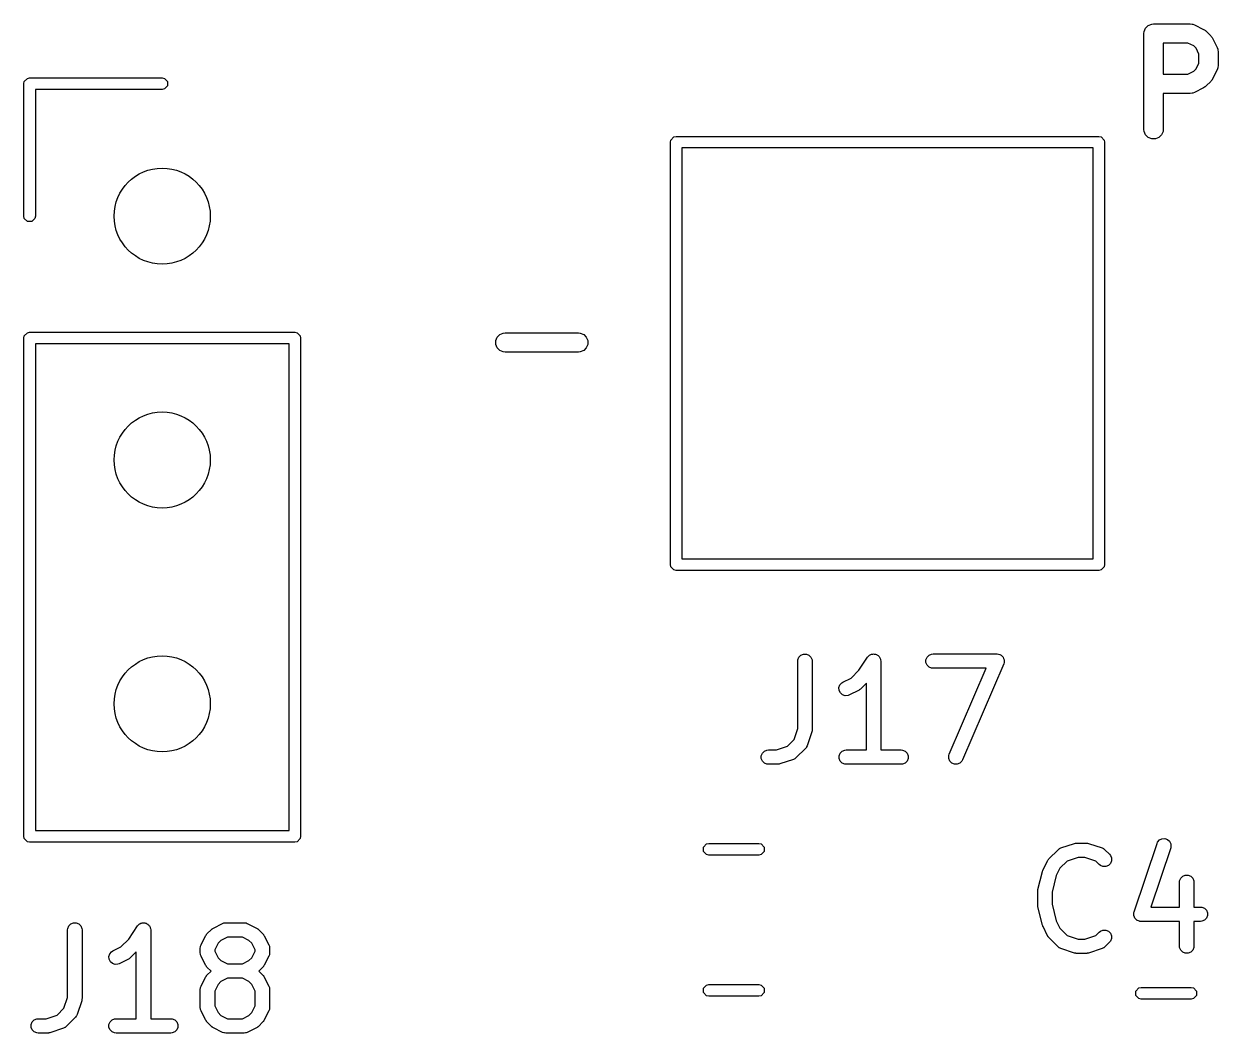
# Model space of a CAD drawing. Extents: x 2.05 to 8.87, y -5.84 to -2.88.
# Drawn here: x 7.9256 to 8.415, y -3.3929 to -2.979 of the extents above; entities that cross this region are included whole.
import ezdxf

# ---------------------------------------------------------------- set-up
doc = ezdxf.new("R2010")
doc.units = 0
doc.header["$MEASUREMENT"] = 0
doc.layers.add('BLACK', color=7, linetype='CONTINUOUS')

msp = doc.modelspace()

# ---------------------------------------------------------------- linework, layer by layer
at = {"layer": 'BLACK', "linetype": 'CONTINUOUS'}
for p, q in [((8.3853, -2.98077), (8.38638, -2.97969)), ((8.38638, -2.97969), (8.3878, -2.9791)), ((8.3878, -2.9791), (8.38857, -2.97902)), ((8.38857, -2.97902), (8.40357, -2.97902)), ((8.40357, -2.97902), (8.40434, -2.9791)), ((8.40434, -2.9791), (8.40447, -2.97915)), ((8.40447, -2.97915), (8.40461, -2.97916)), ((8.40461, -2.97916), (8.40533, -2.97944)), ((8.40533, -2.97944), (8.40908, -2.98131)), ((8.38463, -2.98296), (8.38471, -2.98219)), ((8.38463, -3.02233), (8.38463, -2.98296)), ((8.38471, -2.98219), (8.3853, -2.98077)), ((8.40908, -2.98131), (8.40941, -2.98152)), ((8.40941, -2.98152), (8.4095, -2.98156)), ((8.4095, -2.98156), (8.40961, -2.98165)), ((8.40961, -2.98165), (8.40973, -2.98173)), ((8.40973, -2.98173), (8.4098, -2.9818)), ((8.4098, -2.9818), (8.4101, -2.98205)), ((8.4101, -2.98205), (8.41198, -2.98393)), ((8.41198, -2.98393), (8.41222, -2.98423)), ((8.41222, -2.98423), (8.4123, -2.9843)), ((8.4123, -2.9843), (8.41238, -2.98442)), ((8.41238, -2.98442), (8.41247, -2.98452)), ((8.41247, -2.98452), (8.41251, -2.98462)), ((8.41251, -2.98462), (8.41271, -2.98495)), ((8.41271, -2.98495), (8.41459, -2.9887)), ((8.40264, -2.9869), (8.39251, -2.9869)), ((8.39251, -2.9869), (8.39251, -2.99965)), ((8.40499, -2.98807), (8.40264, -2.9869)), ((8.40596, -2.98904), (8.40499, -2.98807)), ((8.40713, -2.99139), (8.40596, -2.98904)), ((8.41459, -2.9887), (8.41486, -2.98942)), ((8.41486, -2.98942), (8.41487, -2.98956)), ((8.41487, -2.98956), (8.41493, -2.98969)), ((8.41493, -2.98969), (8.415, -2.99046)), ((8.40596, -2.9975), (8.40713, -2.99516)), ((8.40713, -2.99516), (8.40713, -2.99139)), ((8.415, -2.99046), (8.415, -2.99608)), ((8.39251, -2.99965), (8.40264, -2.99965)), ((8.40264, -2.99965), (8.40499, -2.99847)), ((8.40499, -2.99847), (8.40596, -2.9975)), ((8.41459, -2.99785), (8.41271, -3.00159)), ((8.41486, -2.99712), (8.41459, -2.99785)), ((8.41487, -2.99698), (8.41486, -2.99712)), ((8.41493, -2.99685), (8.41487, -2.99698)), ((8.415, -2.99608), (8.41493, -2.99685)), ((7.92559, -3.00354), (7.92577, -3.00264)), ((7.92559, -3.05787), (7.92559, -3.00354)), ((7.92577, -3.00264), (7.92705, -3.00136)), ((7.92705, -3.00136), (7.92795, -3.00118)), ((7.92795, -3.00118), (7.98228, -3.00118)), ((7.98228, -3.00118), (7.98319, -3.00136)), ((7.98319, -3.00136), (7.98447, -3.00264)), ((7.98447, -3.00445), (7.98319, -3.00573)), ((7.98447, -3.00264), (7.98447, -3.00445)), ((8.4095, -3.00498), (8.40941, -3.00502)), ((8.40961, -3.00489), (8.4095, -3.00498)), ((8.40973, -3.00482), (8.40961, -3.00489)), ((8.4098, -3.00474), (8.40973, -3.00482)), ((8.4101, -3.00449), (8.4098, -3.00474)), ((8.41198, -3.00262), (8.4101, -3.00449)), ((8.41222, -3.00232), (8.41198, -3.00262)), ((8.4123, -3.00225), (8.41222, -3.00232)), ((8.41238, -3.00213), (8.4123, -3.00225)), ((8.41247, -3.00202), (8.41238, -3.00213)), ((8.41251, -3.00193), (8.41247, -3.00202)), ((8.41271, -3.00159), (8.41251, -3.00193)), ((7.98228, -3.00591), (7.93031, -3.00591)), ((7.93031, -3.00591), (7.93031, -3.05787)), ((7.98319, -3.00573), (7.98228, -3.00591)), ((8.40357, -3.00752), (8.39251, -3.00752)), ((8.39251, -3.00752), (8.39251, -3.02233)), ((8.40434, -3.00745), (8.40357, -3.00752)), ((8.40447, -3.00739), (8.40434, -3.00745)), ((8.40461, -3.00738), (8.40447, -3.00739)), ((8.40533, -3.00711), (8.40461, -3.00738)), ((8.40908, -3.00523), (8.40533, -3.00711)), ((8.40941, -3.00502), (8.40908, -3.00523)), ((8.38471, -3.0231), (8.38463, -3.02233)), ((8.3853, -3.02452), (8.38471, -3.0231)), ((8.38638, -3.0256), (8.3853, -3.02452)), ((8.39184, -3.02452), (8.39076, -3.0256)), ((8.39243, -3.0231), (8.39184, -3.02452)), ((8.39251, -3.02233), (8.39243, -3.0231)), ((8.19055, -3.02756), (8.19073, -3.02666)), ((8.19055, -3.20079), (8.19055, -3.02756)), ((8.19073, -3.02666), (8.19201, -3.02538)), ((8.19201, -3.02538), (8.19291, -3.0252)), ((8.19291, -3.0252), (8.36614, -3.0252)), ((8.36614, -3.0252), (8.36705, -3.02538)), ((8.36705, -3.02538), (8.36832, -3.02666)), ((8.36832, -3.02666), (8.3685, -3.02756)), ((8.3685, -3.02756), (8.3685, -3.20079)), ((8.3878, -3.02619), (8.38638, -3.0256)), ((8.38934, -3.02619), (8.3878, -3.02619)), ((8.39076, -3.0256), (8.38934, -3.02619)), ((8.19528, -3.02992), (8.19528, -3.19843)), ((8.36378, -3.02992), (8.19528, -3.02992)), ((8.36378, -3.19843), (8.36378, -3.02992)), ((7.92577, -3.05878), (7.92559, -3.05787)), ((7.92705, -3.06006), (7.92577, -3.05878)), ((7.93014, -3.05878), (7.92886, -3.06006)), ((7.93031, -3.05787), (7.93014, -3.05878)), ((7.92886, -3.06006), (7.92705, -3.06006)), ((7.92559, -3.10787), (7.92577, -3.10697)), ((7.92577, -3.10697), (7.92705, -3.10569)), ((7.92705, -3.10569), (7.92795, -3.10551)), ((7.92795, -3.10551), (8.03661, -3.10551)), ((8.03661, -3.10551), (8.03752, -3.10569)), ((8.03752, -3.10569), (8.0388, -3.10697)), ((8.0388, -3.10697), (8.03898, -3.10787)), ((8.11896, -3.10893), (8.11955, -3.10751)), ((8.11955, -3.10751), (8.12063, -3.10642)), ((8.12063, -3.10642), (8.12205, -3.10583)), ((8.12205, -3.10583), (8.12282, -3.10576)), ((8.12282, -3.10576), (8.15282, -3.10576)), ((8.15282, -3.10576), (8.15359, -3.10583)), ((8.15359, -3.10583), (8.15501, -3.10642)), ((8.15501, -3.10642), (8.15609, -3.10751)), ((8.15609, -3.10751), (8.15668, -3.10893)), ((7.92559, -3.3122), (7.92559, -3.10787)), ((7.93031, -3.11024), (7.93031, -3.30984)), ((8.03425, -3.11024), (7.93031, -3.11024)), ((8.03425, -3.30984), (8.03425, -3.11024)), ((8.03898, -3.10787), (8.03898, -3.3122)), ((8.11896, -3.11046), (8.11896, -3.10893)), ((8.11955, -3.11188), (8.11896, -3.11046)), ((8.12063, -3.11297), (8.11955, -3.11188)), ((8.15609, -3.11188), (8.15501, -3.11297)), ((8.15668, -3.11046), (8.15609, -3.11188)), ((8.15668, -3.10893), (8.15668, -3.11046)), ((8.12205, -3.11356), (8.12063, -3.11297)), ((8.12282, -3.11363), (8.12205, -3.11356)), ((8.15282, -3.11363), (8.12282, -3.11363)), ((8.15359, -3.11356), (8.15282, -3.11363)), ((8.15501, -3.11297), (8.15359, -3.11356)), ((8.19528, -3.19843), (8.36378, -3.19843)), ((8.19073, -3.20169), (8.19055, -3.20079)), ((8.19201, -3.20297), (8.19073, -3.20169)), ((8.19291, -3.20315), (8.19201, -3.20297)), ((8.36614, -3.20315), (8.19291, -3.20315)), ((8.36705, -3.20297), (8.36614, -3.20315)), ((8.36832, -3.20169), (8.36705, -3.20297)), ((8.3685, -3.20079), (8.36832, -3.20169)), ((8.24274, -3.24035), (8.24279, -3.23977)), ((8.24279, -3.23977), (8.24323, -3.23871)), ((8.24323, -3.23871), (8.24405, -3.23789)), ((8.24405, -3.23789), (8.24511, -3.23745)), ((8.24511, -3.23745), (8.24626, -3.23745)), ((8.24626, -3.23745), (8.24733, -3.23789)), ((8.24733, -3.23789), (8.24814, -3.23871)), ((8.24814, -3.23871), (8.24858, -3.23977)), ((8.24858, -3.23977), (8.24864, -3.24035)), ((8.26777, -3.24409), (8.27135, -3.23871)), ((8.27135, -3.23871), (8.27136, -3.2387)), ((8.27135, -3.23871), (8.27135, -3.23871)), ((8.27135, -3.23871), (8.27135, -3.23871)), ((8.27136, -3.2387), (8.27172, -3.23826)), ((8.27172, -3.23826), (8.27196, -3.2381)), ((8.27196, -3.2381), (8.27217, -3.23789)), ((8.27217, -3.23789), (8.27244, -3.23778)), ((8.27244, -3.23778), (8.27268, -3.23762)), ((8.27268, -3.23762), (8.27296, -3.23756)), ((8.27296, -3.23756), (8.27323, -3.23745)), ((8.27323, -3.23745), (8.27352, -3.23745)), ((8.27352, -3.23745), (8.27381, -3.23739)), ((8.27381, -3.23739), (8.27409, -3.23745)), ((8.27409, -3.23745), (8.27439, -3.23745)), ((8.27439, -3.23745), (8.27465, -3.23756)), ((8.27465, -3.23756), (8.27494, -3.23762)), ((8.27494, -3.23762), (8.27518, -3.23778)), ((8.27518, -3.23778), (8.27545, -3.23789)), ((8.27545, -3.23789), (8.27565, -3.2381)), ((8.27565, -3.2381), (8.2759, -3.23826)), ((8.2759, -3.23826), (8.27606, -3.2385)), ((8.27606, -3.2385), (8.27626, -3.23871)), ((8.27626, -3.23871), (8.27638, -3.23897)), ((8.27638, -3.23897), (8.27654, -3.23921)), ((8.27654, -3.23921), (8.27659, -3.2395)), ((8.27659, -3.2395), (8.27671, -3.23977)), ((8.27671, -3.23977), (8.27676, -3.24034)), ((8.29529, -3.23977), (8.29573, -3.23871)), ((8.29529, -3.24092), (8.29529, -3.23977)), ((8.29573, -3.23871), (8.29654, -3.23789)), ((8.29654, -3.23789), (8.29761, -3.23745)), ((8.29761, -3.23745), (8.29818, -3.23739)), ((8.29818, -3.23739), (8.32443, -3.23739)), ((8.32443, -3.23739), (8.325, -3.23745)), ((8.325, -3.23745), (8.32502, -3.23746)), ((8.32502, -3.23746), (8.32504, -3.23746)), ((8.32504, -3.23746), (8.32555, -3.23768)), ((8.32555, -3.23768), (8.32607, -3.23789)), ((8.32607, -3.23789), (8.32608, -3.23791)), ((8.32608, -3.23791), (8.3261, -3.23791)), ((8.3261, -3.23791), (8.32649, -3.23831)), ((8.32649, -3.23831), (8.32688, -3.23871)), ((8.32688, -3.23871), (8.32689, -3.23872)), ((8.32689, -3.23872), (8.3269, -3.23874)), ((8.3269, -3.23874), (8.32711, -3.23926)), ((8.32711, -3.23926), (8.32732, -3.23977)), ((8.32732, -3.23977), (8.32732, -3.23979)), ((8.32732, -3.23979), (8.32733, -3.23981)), ((8.32733, -3.23981), (8.32732, -3.24036)), ((8.24274, -3.26799), (8.24274, -3.24035)), ((8.24864, -3.24035), (8.24864, -3.26847)), ((8.26456, -3.24729), (8.26777, -3.24409)), ((8.27676, -3.24034), (8.27676, -3.24034)), ((8.27676, -3.24034), (8.27676, -3.24035)), ((8.27676, -3.24035), (8.27676, -3.24035)), ((8.27676, -3.24035), (8.27676, -3.27676)), ((8.29573, -3.24199), (8.29529, -3.24092)), ((8.29654, -3.2428), (8.29573, -3.24199)), ((8.29761, -3.24324), (8.29654, -3.2428)), ((8.29818, -3.2433), (8.29761, -3.24324)), ((8.31995, -3.2433), (8.29818, -3.2433)), ((8.30484, -3.27855), (8.31995, -3.2433)), ((8.32714, -3.24151), (8.31027, -3.28088)), ((8.32732, -3.24096), (8.32714, -3.24151)), ((8.32732, -3.24036), (8.32732, -3.24092)), ((8.32732, -3.24092), (8.32732, -3.24094)), ((8.32732, -3.24094), (8.32732, -3.24096)), ((8.26, -3.25013), (8.26075, -3.24926)), ((8.26075, -3.24926), (8.26124, -3.24895)), ((8.26124, -3.24895), (8.26456, -3.24729)), ((8.27086, -3.24935), (8.2684, -3.25181)), ((8.27086, -3.27676), (8.27086, -3.24935)), ((8.25963, -3.25123), (8.26, -3.25013)), ((8.25971, -3.25238), (8.25963, -3.25123)), ((8.26023, -3.25341), (8.25971, -3.25238)), ((8.2611, -3.25416), (8.26023, -3.25341)), ((8.26219, -3.25453), (8.2611, -3.25416)), ((8.26334, -3.25444), (8.26219, -3.25453)), ((8.26388, -3.25424), (8.26334, -3.25444)), ((8.26763, -3.25236), (8.26388, -3.25424)), ((8.26788, -3.25221), (8.26763, -3.25236)), ((8.26795, -3.25218), (8.26788, -3.25221)), ((8.26803, -3.25211), (8.26795, -3.25218)), ((8.26812, -3.25205), (8.26803, -3.25211)), ((8.26817, -3.25199), (8.26812, -3.25205)), ((8.2684, -3.25181), (8.26817, -3.25199)), ((8.24123, -3.2725), (8.24274, -3.26799)), ((8.24855, -3.26912), (8.24849, -3.2694)), ((8.24858, -3.26904), (8.24855, -3.26912)), ((8.24859, -3.26894), (8.24858, -3.26904)), ((8.24862, -3.26884), (8.24859, -3.26894)), ((8.24864, -3.26847), (8.24861, -3.26876)), ((8.24861, -3.26876), (8.24862, -3.26884)), ((8.23847, -3.27526), (8.24123, -3.2725)), ((8.24849, -3.2694), (8.24661, -3.27503)), ((8.22779, -3.27914), (8.22823, -3.27808)), ((8.22823, -3.27808), (8.22905, -3.27726)), ((8.22905, -3.27726), (8.23011, -3.27682)), ((8.23011, -3.27682), (8.23069, -3.27676)), ((8.23069, -3.27676), (8.23396, -3.27676)), ((8.23396, -3.27676), (8.23847, -3.27526)), ((8.2459, -3.27618), (8.24215, -3.27993)), ((8.24627, -3.27573), (8.2459, -3.27618)), ((8.24631, -3.27564), (8.24627, -3.27573)), ((8.24638, -3.27556), (8.24631, -3.27564)), ((8.24661, -3.27503), (8.24638, -3.27556)), ((8.25966, -3.27914), (8.26011, -3.27808)), ((8.26011, -3.27808), (8.26092, -3.27726)), ((8.26092, -3.27726), (8.26198, -3.27682)), ((8.26198, -3.27682), (8.26256, -3.27676)), ((8.26256, -3.27676), (8.27086, -3.27676)), ((8.27676, -3.27676), (8.28506, -3.27676)), ((8.28506, -3.27676), (8.28563, -3.27682)), ((8.28563, -3.27682), (8.2867, -3.27726)), ((8.2867, -3.27726), (8.28751, -3.27808)), ((8.28751, -3.27808), (8.28795, -3.27914)), ((8.30467, -3.27911), (8.30484, -3.27855)), ((8.22779, -3.28029), (8.22779, -3.27914)), ((8.22823, -3.28136), (8.22779, -3.28029)), ((8.22905, -3.28217), (8.22823, -3.28136)), ((8.23011, -3.28261), (8.22905, -3.28217)), ((8.23069, -3.28267), (8.23011, -3.28261)), ((8.23444, -3.28267), (8.23069, -3.28267)), ((8.23473, -3.28264), (8.23444, -3.28267)), ((8.23481, -3.28265), (8.23473, -3.28264)), ((8.23491, -3.28262), (8.23481, -3.28265)), ((8.23502, -3.28261), (8.23491, -3.28262)), ((8.23509, -3.28258), (8.23502, -3.28261)), ((8.23537, -3.28252), (8.23509, -3.28258)), ((8.241, -3.28064), (8.23537, -3.28252)), ((8.24153, -3.28041), (8.241, -3.28064)), ((8.24161, -3.28034), (8.24153, -3.28041)), ((8.2417, -3.2803), (8.24161, -3.28034)), ((8.24215, -3.27993), (8.2417, -3.2803)), ((8.25966, -3.28029), (8.25966, -3.27914)), ((8.26011, -3.28136), (8.25966, -3.28029)), ((8.26092, -3.28217), (8.26011, -3.28136)), ((8.26198, -3.28261), (8.26092, -3.28217)), ((8.26256, -3.28267), (8.26198, -3.28261)), ((8.28506, -3.28267), (8.26256, -3.28267)), ((8.28563, -3.28261), (8.28506, -3.28267)), ((8.2867, -3.28217), (8.28563, -3.28261)), ((8.28751, -3.28136), (8.2867, -3.28217)), ((8.28795, -3.28029), (8.28751, -3.28136)), ((8.28795, -3.27914), (8.28795, -3.28029)), ((8.30465, -3.28026), (8.30467, -3.27911)), ((8.30508, -3.28133), (8.30465, -3.28026)), ((8.30589, -3.28215), (8.30508, -3.28133)), ((8.30694, -3.28261), (8.30589, -3.28215)), ((8.3081, -3.28262), (8.30694, -3.28261)), ((8.30917, -3.28219), (8.3081, -3.28262)), ((8.30999, -3.28139), (8.30917, -3.28219)), ((8.31027, -3.28088), (8.30999, -3.28139)), ((7.92577, -3.31311), (7.92559, -3.3122)), ((7.92705, -3.31439), (7.92577, -3.31311)), ((7.93031, -3.30984), (8.03425, -3.30984)), ((8.0388, -3.31311), (8.03752, -3.31439)), ((8.03898, -3.3122), (8.0388, -3.31311)), ((8.39095, -3.3137), (8.39198, -3.31318)), ((8.39198, -3.31318), (8.39313, -3.3131)), ((8.39313, -3.3131), (8.39423, -3.31347)), ((7.92795, -3.31457), (7.92705, -3.31439)), ((8.03661, -3.31457), (7.92795, -3.31457)), ((8.03752, -3.31439), (8.03661, -3.31457)), ((8.20407, -3.31662), (8.20535, -3.31534)), ((8.20407, -3.31842), (8.20407, -3.31662)), ((8.20535, -3.31534), (8.20625, -3.31516)), ((8.20625, -3.31516), (8.22682, -3.31516)), ((8.22682, -3.31516), (8.22772, -3.31534)), ((8.22772, -3.31534), (8.229, -3.31662)), ((8.229, -3.31662), (8.229, -3.31842)), ((8.34568, -3.32144), (8.34943, -3.31769)), ((8.34943, -3.31769), (8.34988, -3.31733)), ((8.34988, -3.31733), (8.34998, -3.31729)), ((8.34998, -3.31729), (8.35006, -3.31722)), ((8.35006, -3.31722), (8.35058, -3.31698)), ((8.35058, -3.31698), (8.35621, -3.31511)), ((8.35621, -3.31511), (8.35649, -3.31504)), ((8.35649, -3.31504), (8.35657, -3.31501)), ((8.35657, -3.31501), (8.35667, -3.315)), ((8.35667, -3.315), (8.35677, -3.31498)), ((8.35677, -3.31498), (8.35685, -3.31498)), ((8.35685, -3.31498), (8.35714, -3.31495)), ((8.35714, -3.31495), (8.36089, -3.31495)), ((8.36089, -3.31495), (8.36118, -3.31498)), ((8.36118, -3.31498), (8.36126, -3.31498)), ((8.36126, -3.31498), (8.36136, -3.315)), ((8.36136, -3.315), (8.36147, -3.31501)), ((8.36147, -3.31501), (8.36154, -3.31504)), ((8.36154, -3.31504), (8.36183, -3.31511)), ((8.36183, -3.31511), (8.36745, -3.31698)), ((8.36745, -3.31698), (8.36798, -3.31722)), ((8.36798, -3.31722), (8.36806, -3.31729)), ((8.36806, -3.31729), (8.36816, -3.31733)), ((8.36816, -3.31733), (8.3686, -3.31769)), ((8.3686, -3.31769), (8.37048, -3.31957)), ((8.38059, -3.34322), (8.38996, -3.3151)), ((8.39556, -3.31697), (8.38749, -3.3412)), ((8.38996, -3.3151), (8.3902, -3.31457)), ((8.3902, -3.31457), (8.39095, -3.3137)), ((8.39423, -3.31347), (8.3951, -3.31422)), ((8.3951, -3.31422), (8.39561, -3.31525)), ((8.39569, -3.3164), (8.39556, -3.31697)), ((8.39561, -3.31525), (8.39569, -3.3164)), ((8.20535, -3.3197), (8.20407, -3.31842)), ((8.20625, -3.31988), (8.20535, -3.3197)), ((8.22682, -3.31988), (8.20625, -3.31988)), ((8.22772, -3.3197), (8.22682, -3.31988)), ((8.229, -3.31842), (8.22772, -3.3197)), ((8.34325, -3.32596), (8.34513, -3.32221)), ((8.34513, -3.32221), (8.34528, -3.32196)), ((8.34528, -3.32196), (8.34531, -3.32189)), ((8.34531, -3.32189), (8.34538, -3.32181)), ((8.34538, -3.32181), (8.34544, -3.32172)), ((8.34544, -3.32172), (8.3455, -3.32167)), ((8.3455, -3.32167), (8.34568, -3.32144)), ((8.35311, -3.32236), (8.3502, -3.32528)), ((8.35762, -3.32086), (8.35311, -3.32236)), ((8.36041, -3.32086), (8.35762, -3.32086)), ((8.36492, -3.32236), (8.36041, -3.32086)), ((8.3663, -3.32374), (8.36492, -3.32236)), ((8.37048, -3.31957), (8.37085, -3.32002)), ((8.37085, -3.32002), (8.37129, -3.32108)), ((8.37129, -3.32223), (8.37085, -3.3233)), ((8.37129, -3.32108), (8.37129, -3.32223)), ((8.34115, -3.33406), (8.34303, -3.32656)), ((8.34303, -3.32656), (8.34304, -3.32652)), ((8.34304, -3.32652), (8.34305, -3.3265)), ((8.34305, -3.3265), (8.34314, -3.32626)), ((8.34314, -3.32626), (8.34322, -3.32602)), ((8.34322, -3.32602), (8.34324, -3.326)), ((8.34324, -3.326), (8.34325, -3.32596)), ((8.3502, -3.32528), (8.34868, -3.32831)), ((8.36675, -3.32411), (8.3663, -3.32374)), ((8.36782, -3.32455), (8.36675, -3.32411)), ((8.36897, -3.32455), (8.36782, -3.32455)), ((8.37003, -3.32411), (8.36897, -3.32455)), ((8.37085, -3.3233), (8.37003, -3.32411)), ((8.34868, -3.32831), (8.34697, -3.33514)), ((8.39918, -3.33103), (8.39924, -3.33045)), ((8.39918, -3.3412), (8.39918, -3.33103)), ((8.39924, -3.33045), (8.39968, -3.32939)), ((8.39968, -3.32939), (8.4005, -3.32857)), ((8.4005, -3.32857), (8.40156, -3.32813)), ((8.40156, -3.32813), (8.40271, -3.32813)), ((8.40271, -3.32813), (8.40378, -3.32857)), ((8.40378, -3.32857), (8.40459, -3.32939)), ((8.40459, -3.32939), (8.40503, -3.33045)), ((8.40503, -3.33045), (8.40509, -3.33103)), ((8.40509, -3.33103), (8.40509, -3.3412)), ((8.34107, -3.33464), (8.3411, -3.33442)), ((8.34108, -3.33468), (8.34107, -3.33464)), ((8.34107, -3.33478), (8.34108, -3.33468)), ((8.34107, -3.3404), (8.34107, -3.33478)), ((8.3411, -3.33442), (8.34112, -3.3342)), ((8.34112, -3.3342), (8.34114, -3.33416)), ((8.34114, -3.33416), (8.34115, -3.33406)), ((8.34697, -3.33514), (8.34697, -3.34004)), ((8.34108, -3.3405), (8.34107, -3.3404)), ((8.34107, -3.34055), (8.34108, -3.3405)), ((8.3411, -3.34076), (8.34107, -3.34055)), ((8.34112, -3.34098), (8.3411, -3.34076)), ((8.34114, -3.34102), (8.34112, -3.34098)), ((8.34115, -3.34112), (8.34114, -3.34102)), ((8.34303, -3.34862), (8.34115, -3.34112)), ((8.34697, -3.34004), (8.34868, -3.34687)), ((8.38749, -3.3412), (8.39918, -3.3412)), ((8.40509, -3.3412), (8.40776, -3.3412)), ((8.40776, -3.3412), (8.40834, -3.34126)), ((8.40834, -3.34126), (8.4094, -3.3417)), ((8.4094, -3.3417), (8.41022, -3.34251)), ((8.41022, -3.34251), (8.41066, -3.34358)), ((8.34868, -3.34687), (8.3502, -3.3499)), ((8.38046, -3.34378), (8.38049, -3.34364)), ((8.38049, -3.34426), (8.38046, -3.34378)), ((8.38049, -3.34358), (8.38052, -3.3435)), ((8.38049, -3.34364), (8.38049, -3.34358)), ((8.38049, -3.34473), (8.38049, -3.34426)), ((8.38053, -3.34483), (8.38049, -3.34473)), ((8.38052, -3.3435), (8.38059, -3.34322)), ((8.38054, -3.34493), (8.38053, -3.34483)), ((8.38075, -3.34536), (8.38054, -3.34493)), ((8.38093, -3.34579), (8.38075, -3.34536)), ((8.38101, -3.34587), (8.38093, -3.34579)), ((8.38106, -3.34596), (8.38101, -3.34587)), ((8.38141, -3.34627), (8.38106, -3.34596)), ((8.38175, -3.34661), (8.38141, -3.34627)), ((8.38185, -3.34665), (8.38175, -3.34661)), ((8.38193, -3.34672), (8.38185, -3.34665)), ((8.38238, -3.34687), (8.38193, -3.34672)), ((8.38281, -3.34705), (8.38238, -3.34687)), ((8.38296, -3.34706), (8.38281, -3.34705)), ((8.38302, -3.34708), (8.38296, -3.34706)), ((8.3831, -3.34708), (8.38302, -3.34708)), ((8.38339, -3.34711), (8.3831, -3.34708)), ((8.39918, -3.34711), (8.38339, -3.34711)), ((8.39918, -3.35728), (8.39918, -3.34711)), ((8.40776, -3.34711), (8.40509, -3.34711)), ((8.40509, -3.34711), (8.40509, -3.35728)), ((8.40834, -3.34705), (8.40776, -3.34711)), ((8.4094, -3.34661), (8.40834, -3.34705)), ((8.41022, -3.34579), (8.4094, -3.34661)), ((8.41066, -3.34473), (8.41022, -3.34579)), ((8.41066, -3.34358), (8.41066, -3.34473)), ((7.94352, -3.35058), (7.94358, -3.35001)), ((7.94352, -3.37823), (7.94352, -3.35058)), ((7.94358, -3.35001), (7.94402, -3.34894)), ((7.94402, -3.34894), (7.94483, -3.34813)), ((7.94483, -3.34813), (7.9459, -3.34769)), ((7.9459, -3.34769), (7.94705, -3.34769)), ((7.94705, -3.34769), (7.94812, -3.34813)), ((7.94812, -3.34813), (7.94893, -3.34894)), ((7.94893, -3.34894), (7.94937, -3.35001)), ((7.94937, -3.35001), (7.94943, -3.35058)), ((7.94943, -3.35058), (7.94943, -3.3787)), ((7.96855, -3.35433), (7.97214, -3.34895)), ((7.97214, -3.34894), (7.97251, -3.3485)), ((7.97214, -3.34895), (7.97214, -3.34894)), ((7.97214, -3.34894), (7.97214, -3.34894)), ((7.97214, -3.34894), (7.97214, -3.34894)), ((7.97251, -3.3485), (7.97275, -3.34834)), ((7.97275, -3.34834), (7.97296, -3.34813)), ((7.97296, -3.34813), (7.97322, -3.34802)), ((7.97322, -3.34802), (7.97346, -3.34786)), ((7.97346, -3.34786), (7.97375, -3.3478)), ((7.97375, -3.3478), (7.97402, -3.34769)), ((7.97402, -3.34769), (7.97431, -3.34769)), ((7.97431, -3.34769), (7.97459, -3.34763)), ((7.97459, -3.34763), (7.97488, -3.34769)), ((7.97488, -3.34769), (7.97517, -3.34769)), ((7.97517, -3.34769), (7.97544, -3.3478)), ((7.97544, -3.3478), (7.97572, -3.34785)), ((7.97572, -3.34785), (7.97597, -3.34802)), ((7.97597, -3.34802), (7.97624, -3.34813)), ((7.97624, -3.34813), (7.97644, -3.34833)), ((7.97644, -3.34833), (7.97668, -3.34849)), ((7.97668, -3.34849), (7.97685, -3.34874)), ((7.97685, -3.34874), (7.97705, -3.34894)), ((7.97705, -3.34894), (7.97716, -3.34921)), ((7.97716, -3.34921), (7.97732, -3.34945)), ((7.97732, -3.34945), (7.97738, -3.34974)), ((7.97738, -3.34974), (7.97749, -3.35001)), ((7.97749, -3.35001), (7.97755, -3.35058)), ((7.97755, -3.35058), (7.97755, -3.35058)), ((7.97755, -3.35058), (7.97755, -3.35058)), ((7.97755, -3.35058), (7.97755, -3.35058)), ((7.97755, -3.35058), (7.97755, -3.387)), ((8.00039, -3.35252), (8.00044, -3.35247)), ((8.00044, -3.35247), (8.00063, -3.35225)), ((8.00063, -3.35225), (8.00251, -3.35037)), ((8.00251, -3.35037), (8.00273, -3.35018)), ((8.00273, -3.35018), (8.00278, -3.35013)), ((8.00278, -3.35013), (8.00287, -3.35007)), ((8.00287, -3.35007), (8.00295, -3.35)), ((8.00295, -3.35), (8.00302, -3.34997)), ((8.00302, -3.34997), (8.00327, -3.34982)), ((8.00327, -3.34982), (8.00702, -3.34794)), ((8.00702, -3.34794), (8.00756, -3.34774)), ((8.00756, -3.34774), (8.00767, -3.34773)), ((8.00767, -3.34773), (8.00777, -3.34769)), ((8.00777, -3.34769), (8.00834, -3.34763)), ((8.00834, -3.34763), (8.01584, -3.34763)), ((8.01584, -3.34763), (8.01642, -3.34769)), ((8.01642, -3.34769), (8.01652, -3.34773)), ((8.01652, -3.34773), (8.01662, -3.34774)), ((8.01662, -3.34774), (8.01716, -3.34794)), ((8.01716, -3.34794), (8.02091, -3.34982)), ((8.02091, -3.34982), (8.02116, -3.34997)), ((8.02116, -3.34997), (8.02123, -3.35)), ((8.02123, -3.35), (8.02131, -3.35007)), ((8.02131, -3.35007), (8.0214, -3.35013)), ((8.0214, -3.35013), (8.02145, -3.35018)), ((8.02145, -3.35018), (8.02168, -3.35037)), ((8.02168, -3.35037), (8.02355, -3.35225)), ((8.02355, -3.35225), (8.02374, -3.35247)), ((8.02374, -3.35247), (8.0238, -3.35252)), ((8.34304, -3.34866), (8.34303, -3.34862)), ((8.34305, -3.34868), (8.34304, -3.34866)), ((8.34314, -3.34892), (8.34305, -3.34868)), ((8.34322, -3.34916), (8.34314, -3.34892)), ((8.34324, -3.34918), (8.34322, -3.34916)), ((8.34325, -3.34922), (8.34324, -3.34918)), ((8.34513, -3.35297), (8.34325, -3.34922)), ((8.3502, -3.3499), (8.35311, -3.35282)), ((8.36492, -3.35282), (8.3663, -3.35144)), ((8.3663, -3.35144), (8.36675, -3.35107)), ((8.36675, -3.35107), (8.36782, -3.35063)), ((8.36782, -3.35063), (8.36897, -3.35063)), ((8.36897, -3.35063), (8.37003, -3.35107)), ((8.37003, -3.35107), (8.37085, -3.35189)), ((8.37085, -3.35189), (8.37129, -3.35295)), ((7.96535, -3.35753), (7.96855, -3.35433)), ((7.99799, -3.35741), (7.998, -3.3573)), ((7.998, -3.3573), (7.9982, -3.35676)), ((7.9982, -3.35676), (8.00008, -3.35301)), ((8.00008, -3.35301), (8.00023, -3.35276)), ((8.00023, -3.35276), (8.00026, -3.35269)), ((8.00026, -3.35269), (8.00033, -3.35261)), ((8.00033, -3.35261), (8.00039, -3.35252)), ((8.00515, -3.35608), (8.0038, -3.35878)), ((8.00634, -3.35488), (8.00515, -3.35608)), ((8.00904, -3.35354), (8.00634, -3.35488)), ((8.01514, -3.35354), (8.00904, -3.35354)), ((8.01784, -3.35488), (8.01514, -3.35354)), ((8.01904, -3.35608), (8.01784, -3.35488)), ((8.02039, -3.35878), (8.01904, -3.35608)), ((8.0238, -3.35252), (8.02385, -3.35261)), ((8.02385, -3.35261), (8.02392, -3.35269)), ((8.02392, -3.35269), (8.02395, -3.35276)), ((8.02395, -3.35276), (8.02411, -3.35301)), ((8.02411, -3.35301), (8.02598, -3.35676)), ((8.02598, -3.35676), (8.02619, -3.3573)), ((8.02619, -3.3573), (8.0262, -3.35741)), ((8.34528, -3.35322), (8.34513, -3.35297)), ((8.34531, -3.35329), (8.34528, -3.35322)), ((8.34538, -3.35337), (8.34531, -3.35329)), ((8.34544, -3.35346), (8.34538, -3.35337)), ((8.3455, -3.35351), (8.34544, -3.35346)), ((8.34568, -3.35374), (8.3455, -3.35351)), ((8.34943, -3.35749), (8.34568, -3.35374)), ((8.35311, -3.35282), (8.35762, -3.35432)), ((8.35762, -3.35432), (8.36041, -3.35432)), ((8.36041, -3.35432), (8.36492, -3.35282)), ((8.37048, -3.35561), (8.3686, -3.35749)), ((8.37085, -3.35517), (8.37048, -3.35561)), ((8.37129, -3.3541), (8.37085, -3.35517)), ((8.37129, -3.35295), (8.37129, -3.3541)), ((8.39924, -3.35785), (8.39918, -3.35728)), ((8.40509, -3.35728), (8.40503, -3.35785)), ((7.96042, -3.36146), (7.96078, -3.36037)), ((7.9605, -3.36261), (7.96042, -3.36146)), ((7.96078, -3.36037), (7.96154, -3.3595)), ((7.96154, -3.3595), (7.96203, -3.35919)), ((7.96203, -3.35919), (7.96535, -3.35753)), ((7.96896, -3.36223), (7.96891, -3.36229)), ((7.96919, -3.36205), (7.96896, -3.36223)), ((7.97164, -3.35959), (7.96919, -3.36205)), ((7.97164, -3.387), (7.97164, -3.35959)), ((7.99789, -3.35808), (7.99795, -3.35751)), ((7.99789, -3.35996), (7.99789, -3.35808)), ((7.99795, -3.36053), (7.99789, -3.35996)), ((7.99795, -3.35751), (7.99799, -3.35741)), ((7.99799, -3.36063), (7.99795, -3.36053)), ((7.998, -3.36074), (7.99799, -3.36063)), ((7.9982, -3.36128), (7.998, -3.36074)), ((8.00008, -3.36503), (7.9982, -3.36128)), ((8.0038, -3.35878), (8.0038, -3.35926)), ((8.0038, -3.35926), (8.00515, -3.36196)), ((8.00515, -3.36196), (8.00634, -3.36315)), ((8.01784, -3.36315), (8.01904, -3.36196)), ((8.01904, -3.36196), (8.02039, -3.35926)), ((8.02039, -3.35926), (8.02039, -3.35878)), ((8.02598, -3.36128), (8.02411, -3.36503)), ((8.02619, -3.36074), (8.02598, -3.36128)), ((8.0262, -3.36063), (8.02619, -3.36074)), ((8.0262, -3.35741), (8.02624, -3.35751)), ((8.02624, -3.36053), (8.0262, -3.36063)), ((8.02624, -3.35751), (8.02629, -3.35808)), ((8.02629, -3.35996), (8.02624, -3.36053)), ((8.02629, -3.35808), (8.02629, -3.35996)), ((8.34988, -3.35786), (8.34943, -3.35749)), ((8.34998, -3.3579), (8.34988, -3.35786)), ((8.35006, -3.35797), (8.34998, -3.3579)), ((8.35058, -3.3582), (8.35006, -3.35797)), ((8.35621, -3.36008), (8.35058, -3.3582)), ((8.35649, -3.36014), (8.35621, -3.36008)), ((8.35657, -3.36017), (8.35649, -3.36014)), ((8.35667, -3.36018), (8.35657, -3.36017)), ((8.35677, -3.36021), (8.35667, -3.36018)), ((8.35685, -3.3602), (8.35677, -3.36021)), ((8.35714, -3.36023), (8.35685, -3.3602)), ((8.36089, -3.36023), (8.35714, -3.36023)), ((8.36118, -3.3602), (8.36089, -3.36023)), ((8.36126, -3.36021), (8.36118, -3.3602)), ((8.36136, -3.36018), (8.36126, -3.36021)), ((8.36147, -3.36017), (8.36136, -3.36018)), ((8.36154, -3.36014), (8.36147, -3.36017)), ((8.36183, -3.36008), (8.36154, -3.36014)), ((8.36745, -3.3582), (8.36183, -3.36008)), ((8.36798, -3.35797), (8.36745, -3.3582)), ((8.36806, -3.3579), (8.36798, -3.35797)), ((8.36816, -3.35786), (8.36806, -3.3579)), ((8.3686, -3.35749), (8.36816, -3.35786)), ((8.39968, -3.35892), (8.39924, -3.35785)), ((8.4005, -3.35973), (8.39968, -3.35892)), ((8.40156, -3.36017), (8.4005, -3.35973)), ((8.40271, -3.36017), (8.40156, -3.36017)), ((8.40378, -3.35973), (8.40271, -3.36017)), ((8.40459, -3.35892), (8.40378, -3.35973)), ((8.40503, -3.35785), (8.40459, -3.35892)), ((7.96102, -3.36364), (7.9605, -3.36261)), ((7.96189, -3.3644), (7.96102, -3.36364)), ((7.96298, -3.36476), (7.96189, -3.3644)), ((7.96413, -3.36468), (7.96298, -3.36476)), ((7.96467, -3.36447), (7.96413, -3.36468)), ((7.96842, -3.3626), (7.96467, -3.36447)), ((7.96867, -3.36244), (7.96842, -3.3626)), ((7.96874, -3.36241), (7.96867, -3.36244)), ((7.96882, -3.36235), (7.96874, -3.36241)), ((7.96891, -3.36229), (7.96882, -3.36235)), ((8.00023, -3.36528), (8.00008, -3.36503)), ((8.00026, -3.36535), (8.00023, -3.36528)), ((8.00033, -3.36543), (8.00026, -3.36535)), ((8.00039, -3.36552), (8.00033, -3.36543)), ((8.00044, -3.36557), (8.00039, -3.36552)), ((8.00063, -3.36579), (8.00044, -3.36557)), ((8.00229, -3.36746), (8.00063, -3.36579)), ((8.00634, -3.36315), (8.00904, -3.3645)), ((8.00904, -3.3645), (8.01514, -3.3645)), ((8.01514, -3.3645), (8.01784, -3.36315)), ((8.02355, -3.36579), (8.02189, -3.36746)), ((8.02374, -3.36557), (8.02355, -3.36579)), ((8.0238, -3.36552), (8.02374, -3.36557)), ((8.02385, -3.36543), (8.0238, -3.36552)), ((8.02392, -3.36535), (8.02385, -3.36543)), ((8.02395, -3.36528), (8.02392, -3.36535)), ((8.02411, -3.36503), (8.02395, -3.36528)), ((7.9982, -3.37363), (8.00008, -3.36989)), ((8.00008, -3.36989), (8.00023, -3.36964)), ((8.00023, -3.36964), (8.00026, -3.36957)), ((8.00026, -3.36957), (8.00033, -3.36948)), ((8.00033, -3.36948), (8.00039, -3.3694)), ((8.00039, -3.3694), (8.00044, -3.36934)), ((8.00044, -3.36934), (8.00063, -3.36912)), ((8.00063, -3.36912), (8.00229, -3.36746)), ((8.00634, -3.37176), (8.00515, -3.37295)), ((8.00904, -3.37041), (8.00634, -3.37176)), ((8.01514, -3.37041), (8.00904, -3.37041)), ((8.01784, -3.37176), (8.01514, -3.37041)), ((8.01904, -3.37295), (8.01784, -3.37176)), ((8.02189, -3.36746), (8.02355, -3.36912)), ((8.02355, -3.36912), (8.02374, -3.36934)), ((8.02374, -3.36934), (8.0238, -3.3694)), ((8.0238, -3.3694), (8.02385, -3.36948)), ((8.02385, -3.36948), (8.02392, -3.36957)), ((8.02392, -3.36957), (8.02395, -3.36964)), ((8.02395, -3.36964), (8.02411, -3.36989)), ((8.02411, -3.36989), (8.02598, -3.37363)), ((7.99789, -3.37496), (7.99795, -3.37438)), ((7.99789, -3.38245), (7.99789, -3.37496)), ((7.99795, -3.37438), (7.99799, -3.37428)), ((7.99799, -3.37428), (7.998, -3.37418)), ((7.998, -3.37418), (7.9982, -3.37363)), ((8.00515, -3.37295), (8.0038, -3.37565)), ((8.0038, -3.37565), (8.0038, -3.38176)), ((8.02039, -3.37565), (8.01904, -3.37295)), ((8.02039, -3.38176), (8.02039, -3.37565)), ((8.02598, -3.37363), (8.02619, -3.37418)), ((8.02619, -3.37418), (8.0262, -3.37428)), ((8.0262, -3.37428), (8.02624, -3.37438)), ((8.02624, -3.37438), (8.02629, -3.37496)), ((8.02629, -3.37496), (8.02629, -3.38245)), ((8.20407, -3.37449), (8.20535, -3.37321)), ((8.20407, -3.3763), (8.20407, -3.37449)), ((8.20535, -3.37758), (8.20407, -3.3763)), ((8.20535, -3.37321), (8.20625, -3.37303)), ((8.20625, -3.37303), (8.22682, -3.37303)), ((8.22682, -3.37303), (8.22772, -3.37321)), ((8.22772, -3.37321), (8.229, -3.37449)), ((8.229, -3.3763), (8.22772, -3.37758)), ((8.229, -3.37449), (8.229, -3.3763)), ((8.38123, -3.37567), (8.38251, -3.37439)), ((8.38123, -3.37748), (8.38123, -3.37567)), ((8.38251, -3.37439), (8.38342, -3.37421)), ((8.38342, -3.37421), (8.40399, -3.37421)), ((8.40399, -3.37421), (8.40489, -3.37439)), ((8.40489, -3.37439), (8.40617, -3.37567)), ((8.40617, -3.37567), (8.40617, -3.37748)), ((7.94202, -3.38273), (7.94352, -3.37823)), ((7.94928, -3.37964), (7.9474, -3.38526)), ((7.94934, -3.37935), (7.94928, -3.37964)), ((7.94937, -3.37928), (7.94934, -3.37935)), ((7.94938, -3.37918), (7.94937, -3.37928)), ((7.9494, -3.37907), (7.94938, -3.37918)), ((7.94943, -3.3787), (7.9494, -3.379)), ((7.9494, -3.379), (7.9494, -3.37907)), ((8.0038, -3.38176), (8.00515, -3.38445)), ((8.01904, -3.38445), (8.02039, -3.38176)), ((8.20625, -3.37776), (8.20535, -3.37758)), ((8.22682, -3.37776), (8.20625, -3.37776)), ((8.22772, -3.37758), (8.22682, -3.37776)), ((8.38251, -3.37876), (8.38123, -3.37748)), ((8.38342, -3.37894), (8.38251, -3.37876)), ((8.40399, -3.37894), (8.38342, -3.37894)), ((8.40489, -3.37876), (8.40399, -3.37894)), ((8.40617, -3.37748), (8.40489, -3.37876)), ((7.93475, -3.387), (7.93926, -3.3855)), ((7.93926, -3.3855), (7.94202, -3.38273)), ((7.94669, -3.38642), (7.94294, -3.39017)), ((7.94706, -3.38597), (7.94669, -3.38642)), ((7.9471, -3.38587), (7.94706, -3.38597)), ((7.94717, -3.38579), (7.9471, -3.38587)), ((7.9474, -3.38526), (7.94717, -3.38579)), ((7.99795, -3.38303), (7.99789, -3.38245)), ((7.99799, -3.38313), (7.99795, -3.38303)), ((7.998, -3.38323), (7.99799, -3.38313)), ((7.9982, -3.38377), (7.998, -3.38323)), ((8.00008, -3.38752), (7.9982, -3.38377)), ((8.00515, -3.38445), (8.00634, -3.38565)), ((8.00634, -3.38565), (8.00904, -3.387)), ((8.01514, -3.387), (8.01784, -3.38565)), ((8.01784, -3.38565), (8.01904, -3.38445)), ((8.02598, -3.38377), (8.02411, -3.38752)), ((8.02619, -3.38323), (8.02598, -3.38377)), ((8.0262, -3.38313), (8.02619, -3.38323)), ((8.02624, -3.38303), (8.0262, -3.38313)), ((8.02629, -3.38245), (8.02624, -3.38303)), ((7.92858, -3.38938), (7.92902, -3.38831)), ((7.92858, -3.39053), (7.92858, -3.38938)), ((7.92902, -3.39159), (7.92858, -3.39053)), ((7.92902, -3.38831), (7.92984, -3.3875)), ((7.92984, -3.39241), (7.92902, -3.39159)), ((7.92984, -3.3875), (7.9309, -3.38706)), ((7.9309, -3.38706), (7.93148, -3.387)), ((7.93148, -3.387), (7.93475, -3.387)), ((7.94178, -3.39088), (7.93616, -3.39275)), ((7.94231, -3.39064), (7.94178, -3.39088)), ((7.94239, -3.39057), (7.94231, -3.39064)), ((7.94249, -3.39053), (7.94239, -3.39057)), ((7.94294, -3.39017), (7.94249, -3.39053)), ((7.96045, -3.38938), (7.96089, -3.38831)), ((7.96045, -3.39053), (7.96045, -3.38938)), ((7.96089, -3.39159), (7.96045, -3.39053)), ((7.96089, -3.38831), (7.96171, -3.3875)), ((7.96171, -3.39241), (7.96089, -3.39159)), ((7.96171, -3.3875), (7.96277, -3.38706)), ((7.96277, -3.38706), (7.96335, -3.387)), ((7.96335, -3.387), (7.97164, -3.387)), ((7.97755, -3.387), (7.98585, -3.387)), ((7.98585, -3.387), (7.98642, -3.38706)), ((7.98642, -3.38706), (7.98749, -3.3875)), ((7.98749, -3.3875), (7.9883, -3.38831)), ((7.9883, -3.39159), (7.98749, -3.39241)), ((7.9883, -3.38831), (7.98874, -3.38938)), ((7.98874, -3.39053), (7.9883, -3.39159)), ((7.98874, -3.38938), (7.98874, -3.39053)), ((8.00023, -3.38777), (8.00008, -3.38752)), ((8.00026, -3.38784), (8.00023, -3.38777)), ((8.00033, -3.38793), (8.00026, -3.38784)), ((8.00039, -3.38801), (8.00033, -3.38793)), ((8.00044, -3.38807), (8.00039, -3.38801)), ((8.00063, -3.38829), (8.00044, -3.38807)), ((8.00251, -3.39017), (8.00063, -3.38829)), ((8.00273, -3.39035), (8.00251, -3.39017)), ((8.00278, -3.39041), (8.00273, -3.39035)), ((8.00287, -3.39047), (8.00278, -3.39041)), ((8.00295, -3.39053), (8.00287, -3.39047)), ((8.00302, -3.39056), (8.00295, -3.39053)), ((8.00327, -3.39072), (8.00302, -3.39056)), ((8.00702, -3.39259), (8.00327, -3.39072)), ((8.00904, -3.387), (8.01514, -3.387)), ((8.02091, -3.39072), (8.01716, -3.39259)), ((8.02116, -3.39056), (8.02091, -3.39072)), ((8.02123, -3.39053), (8.02116, -3.39056)), ((8.02131, -3.39047), (8.02123, -3.39053)), ((8.0214, -3.39041), (8.02131, -3.39047)), ((8.02145, -3.39035), (8.0214, -3.39041)), ((8.02168, -3.39017), (8.02145, -3.39035)), ((8.02355, -3.38829), (8.02168, -3.39017)), ((8.02374, -3.38807), (8.02355, -3.38829)), ((8.0238, -3.38801), (8.02374, -3.38807)), ((8.02385, -3.38793), (8.0238, -3.38801)), ((8.02392, -3.38784), (8.02385, -3.38793)), ((8.02395, -3.38777), (8.02392, -3.38784)), ((8.02411, -3.38752), (8.02395, -3.38777)), ((7.9309, -3.39285), (7.92984, -3.39241)), ((7.93148, -3.39291), (7.9309, -3.39285)), ((7.93523, -3.39291), (7.93148, -3.39291)), ((7.93552, -3.39288), (7.93523, -3.39291)), ((7.9356, -3.39288), (7.93552, -3.39288)), ((7.9357, -3.39286), (7.9356, -3.39288)), ((7.9358, -3.39285), (7.9357, -3.39286)), ((7.93588, -3.39282), (7.9358, -3.39285)), ((7.93616, -3.39275), (7.93588, -3.39282)), ((7.96277, -3.39285), (7.96171, -3.39241)), ((7.96335, -3.39291), (7.96277, -3.39285)), ((7.98585, -3.39291), (7.96335, -3.39291)), ((7.98642, -3.39285), (7.98585, -3.39291)), ((7.98749, -3.39241), (7.98642, -3.39285)), ((8.00756, -3.3928), (8.00702, -3.39259)), ((8.00767, -3.39281), (8.00756, -3.3928)), ((8.00777, -3.39285), (8.00767, -3.39281)), ((8.00834, -3.39291), (8.00777, -3.39285)), ((8.01584, -3.39291), (8.00834, -3.39291)), ((8.01642, -3.39285), (8.01584, -3.39291)), ((8.01652, -3.39281), (8.01642, -3.39285)), ((8.01662, -3.3928), (8.01652, -3.39281)), ((8.01716, -3.39259), (8.01662, -3.3928))]:
    msp.add_line(p, q, dxfattribs=at)
at = {"layer": 'BLACK'}
for centre in [(7.98228, -3.05787), (7.98228, -3.05787), (7.98228, -3.15787), (7.98228, -3.15787), (7.98228, -3.25787), (7.98228, -3.25787)]:
    msp.add_circle(centre, 0.01969, dxfattribs=at)

doc.saveas('drawing.dxf')
